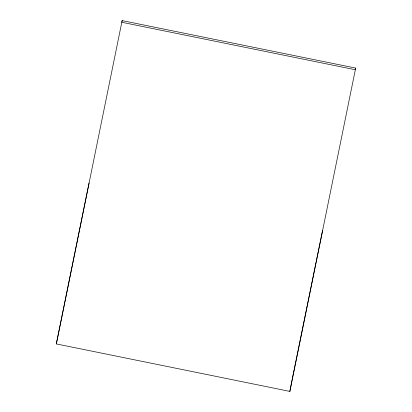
<?xml version="1.0" encoding="UTF-8"?>
<svg xmlns="http://www.w3.org/2000/svg" width="412" height="412" viewBox="0 0 412 412"><rect width="100%" height="100%" fill="white"/><g stroke="black" fill="none" stroke-linecap="round" stroke-linejoin="round"><path stroke-width="0.62" d="M56.326 343.927L122.143 20.6L355.674 68.073L289.857 391.4L56.326 343.927L89.069 183.016M122.143 20.6L121.823 22.274L355.355 69.746L355.674 68.073M289.857 391.4L292.149 379.478M292.273 378.849L316.102 262.13M322.601 230.488L316.231 261.507"/></g></svg>
